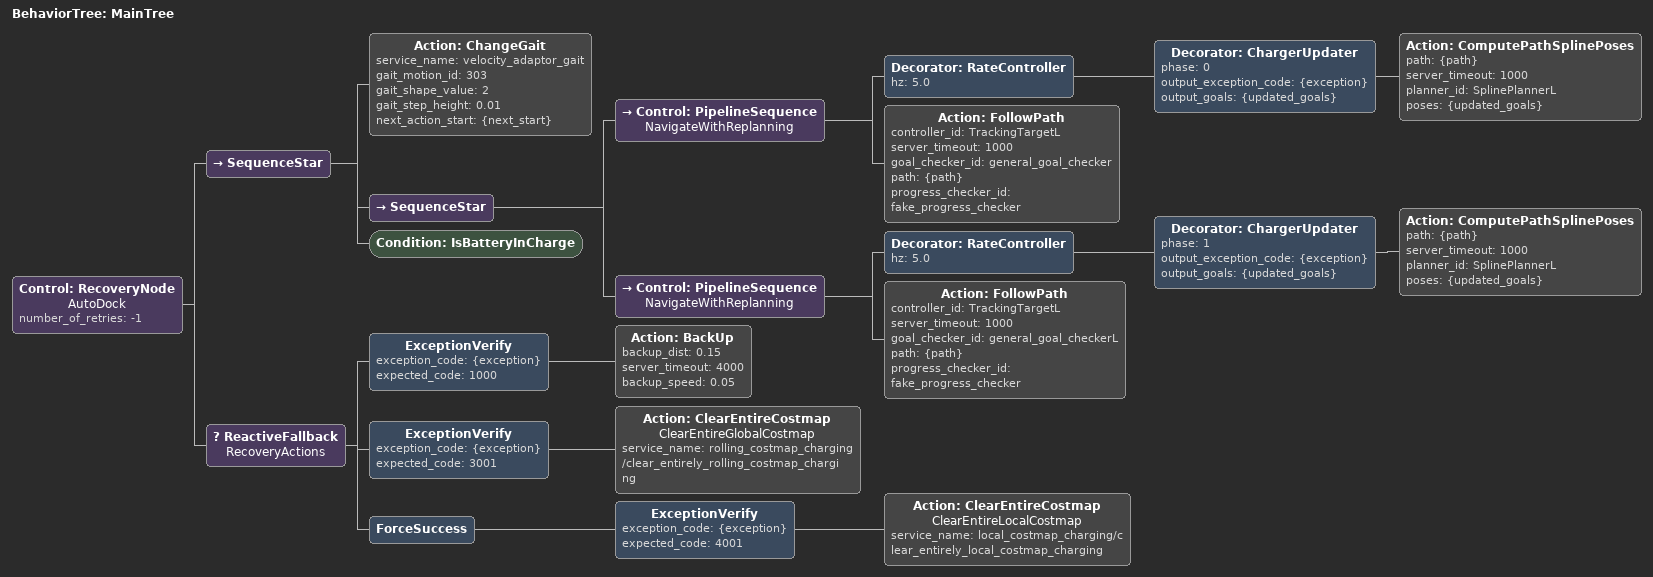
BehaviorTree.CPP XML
<?xml version="1.0"?>
<root main_tree_to_execute="MainTree">
    <BehaviorTree ID="MainTree">
        <Control ID="RecoveryNode" name="AutoDock" number_of_retries="-1">
            <SequenceStar>
                <Action ID="ChangeGait" service_name="velocity_adaptor_gait" gait_motion_id="303" gait_shape_value="2" gait_step_height="0.01" next_action_start="{next_start}"/>
                <SequenceStar>
                    <Control ID="PipelineSequence" name="NavigateWithReplanning">
                        <Decorator ID="RateController" hz="5.0">
                            <Decorator ID="ChargerUpdater"  phase="0"  output_exception_code="{exception}" output_goals="{updated_goals}">
                                <Action ID="ComputePathSplinePoses" path="{path}" server_timeout="1000" planner_id="SplinePlannerL" poses="{updated_goals}"/>
                            </Decorator>
                        </Decorator>
                        <Action ID="FollowPath" controller_id="TrackingTargetL" server_timeout="1000"  goal_checker_id="general_goal_checker" path="{path}" progress_checker_id="fake_progress_checker"/>
                    </Control>
                    <Control ID="PipelineSequence" name="NavigateWithReplanning">
                        <Decorator ID="RateController" hz="5.0">
                            <Decorator ID="ChargerUpdater" phase="1" output_exception_code="{exception}" output_goals="{updated_goals}">
                                <Action ID="ComputePathSplinePoses" path="{path}"  server_timeout="1000" planner_id="SplinePlannerL" poses="{updated_goals}"/>
                            </Decorator>
                        </Decorator>
                        <Action ID="FollowPath" controller_id="TrackingTargetL" server_timeout="1000"  goal_checker_id="general_goal_checkerL" path="{path}" progress_checker_id="fake_progress_checker"/>
                    </Control>
                </SequenceStar>
                <Condition ID="IsBatteryInCharge"/>
            </SequenceStar>
            <ReactiveFallback name="RecoveryActions">
                <ExceptionVerify exception_code="{exception}" expected_code="1000">
                    <Action ID="BackUp" backup_dist="0.15" server_timeout="4000" backup_speed="0.05"/>
                </ExceptionVerify>
                <ExceptionVerify exception_code="{exception}" expected_code="3001">
                    <Action ID="ClearEntireCostmap" name="ClearEntireGlobalCostmap" service_name="rolling_costmap_charging/clear_entirely_rolling_costmap_charging"/>
                </ExceptionVerify>
                <ForceSuccess>
                    <ExceptionVerify exception_code="{exception}" expected_code="4001">
                        <Action ID="ClearEntireCostmap" name="ClearEntireLocalCostmap" service_name="local_costmap_charging/clear_entirely_local_costmap_charging"/>
                    </ExceptionVerify>
                </ForceSuccess>
            </ReactiveFallback>
        </Control>
    </BehaviorTree>
</root>
